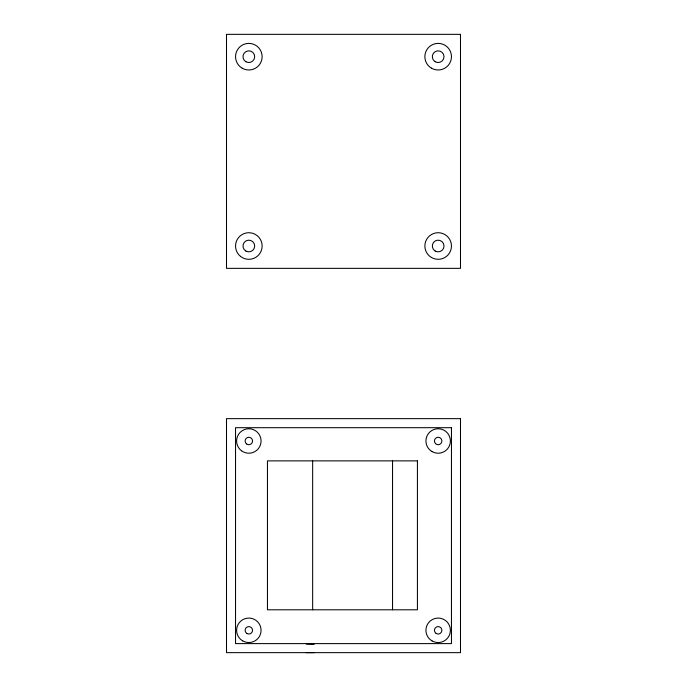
<?xml version="1.0" encoding="UTF-8"?>
<svg xmlns="http://www.w3.org/2000/svg" width="687" height="687" viewBox="0 0 687 687"><rect width="100%" height="100%" fill="white"/><g stroke="black" fill="none" stroke-linecap="round" stroke-linejoin="round"><path stroke-width="1.03" d="M314.251 652.65L306.273 652.65M306.273 643.985L314.251 643.985L306.273 643.607M392.543 460.874L392.543 609.798M312.654 460.874L312.654 609.798M460.496 34.35L226.504 34.35L226.504 268.351L460.496 268.351L460.496 34.35M460.496 418.649L226.504 418.649L226.504 652.65L460.496 652.65L460.496 418.649M451.462 427.692L235.538 427.692L235.538 643.607L451.462 643.607L451.462 427.692M417.421 460.874L267.449 460.874L267.449 609.798L417.421 609.798L417.421 460.874M431.513 257.522A13.293 13.293 0 0 0 451.462 246.015A13.293 13.293 0 0 0 431.513 234.499A13.293 13.293 0 0 0 431.513 257.522M431.513 68.202A13.293 13.293 0 0 0 451.462 56.686A13.293 13.293 0 0 0 431.513 45.17A13.293 13.293 0 0 0 431.513 68.202M435.24 61.753A5.848 5.848 0 0 0 444.017 56.686A5.848 5.848 0 0 0 435.24 51.619A5.848 5.848 0 0 0 435.24 61.753M242.193 68.202A13.293 13.293 0 0 0 262.133 56.686A13.293 13.293 0 0 0 242.193 45.17A13.293 13.293 0 0 0 242.193 68.202M240.502 256.371A13.293 13.293 0 0 0 261.979 248.05A13.293 13.293 0 0 0 244.031 233.614A13.293 13.293 0 0 0 240.502 256.371M245.912 251.081A5.848 5.848 0 0 0 254.688 246.015A5.848 5.848 0 0 0 245.912 240.948A5.848 5.848 0 0 0 245.912 251.081M435.24 251.081A5.848 5.848 0 0 0 444.017 246.015A5.848 5.848 0 0 0 435.24 240.948A5.848 5.848 0 0 0 435.24 251.081M245.912 61.753A5.848 5.848 0 0 0 254.688 56.686A5.848 5.848 0 0 0 245.912 51.619A5.848 5.848 0 0 0 245.912 61.753M241.523 450.792A12.229 12.229 0 0 0 260.983 442.419A12.229 12.229 0 0 0 243.997 429.753A12.229 12.229 0 0 0 241.523 450.792M242.726 640.911A12.229 12.229 0 0 0 261.069 630.314A12.229 12.229 0 0 0 242.726 619.717A12.229 12.229 0 0 0 242.726 640.911M432.046 640.911A12.229 12.229 0 0 0 450.397 630.314A12.229 12.229 0 0 0 432.046 619.717A12.229 12.229 0 0 0 432.046 640.911M432.046 451.582A12.229 12.229 0 0 0 450.397 440.985A12.229 12.229 0 0 0 432.046 430.397A12.229 12.229 0 0 0 432.046 451.582M435.532 443.622A3.727 3.727 0 0 0 441.758 441.956A3.727 3.727 0 0 0 437.198 437.396A3.727 3.727 0 0 0 435.532 443.622M436.108 633.414A3.727 3.727 0 0 0 441.878 630.546A3.727 3.727 0 0 0 436.503 626.982A3.727 3.727 0 0 0 436.108 633.414M246.977 633.534A3.727 3.727 0 0 0 252.558 630.314A3.727 3.727 0 0 0 246.977 627.094A3.727 3.727 0 0 0 246.977 633.534M246.616 443.974A3.727 3.727 0 0 0 252.533 441.423A3.727 3.727 0 0 0 247.363 437.567A3.727 3.727 0 0 0 246.616 443.974"/></g></svg>
